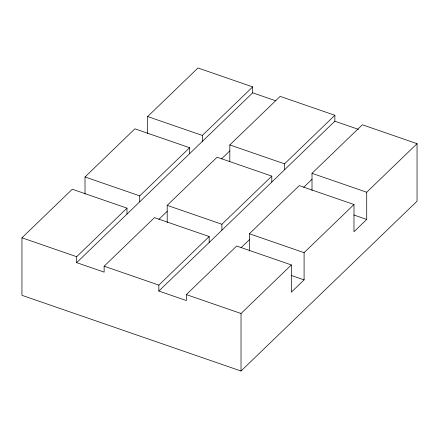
<?xml version="1.0" encoding="UTF-8"?>
<svg xmlns="http://www.w3.org/2000/svg" width="439" height="439" viewBox="0 0 439 439"><rect width="100%" height="100%" fill="white"/><g stroke="black" fill="none" stroke-linecap="round" stroke-linejoin="round"><path stroke-width="0.66" d="M312.008 190.575L312.008 173.334L362.345 124.769L417.05 143.674L417.05 201.194L241.027 371.021L21.95 295.326L21.95 237.806L72.287 189.247L126.992 208.146L126.992 214.089M85.012 193.972L85.012 176.966L134.91 128.825L189.615 147.723L189.615 153.666M147.641 133.555L147.641 116.544L197.973 67.979L252.683 86.884L252.683 92.827L76.655 262.648L104.136 272.142L104.136 266.199L154.468 217.64L209.178 236.539L209.178 242.482M76.655 262.648L76.655 256.705L126.992 208.146M139.723 201.808L139.723 195.865L189.615 147.723M202.346 141.385L202.346 135.442L252.683 86.884M167.199 222.6L167.199 205.359L217.096 157.217L271.801 176.121L271.801 182.064M229.822 161.519L229.822 144.936L280.159 96.377L334.864 115.276L334.864 121.219L158.841 291.046L186.317 300.539L186.317 294.596L236.654 246.032L291.359 264.936L291.359 292.149L304.09 279.868L304.09 252.655L353.988 204.514L299.277 185.615L249.385 233.751L249.385 250.998M158.874 219.33L167.199 211.302M221.503 158.913L229.822 150.879M158.841 291.046L158.841 285.103L209.178 236.539M221.904 230.201L221.904 224.258L271.801 176.121M284.532 169.783L284.532 163.84L334.864 115.276M241.06 247.722L249.385 239.694M303.684 187.305L312.008 179.277M241.027 371.021L241.027 313.495L291.359 264.936M353.988 204.514L353.988 231.726L366.713 219.451L366.713 192.233L417.05 143.674M252.683 92.827L275.687 100.772M334.864 121.219L358.509 129.39M147.641 116.544L202.346 135.442M229.822 144.936L284.532 163.84M312.008 173.334L366.713 192.233M353.845 215L366.713 219.451M85.012 176.966L139.723 195.865M167.199 205.359L221.904 224.258M249.385 233.751L304.09 252.655M291.216 275.423L304.09 279.868M21.95 237.806L76.655 256.705M104.136 266.199L158.841 285.103M186.317 294.596L241.027 313.495"/></g></svg>
